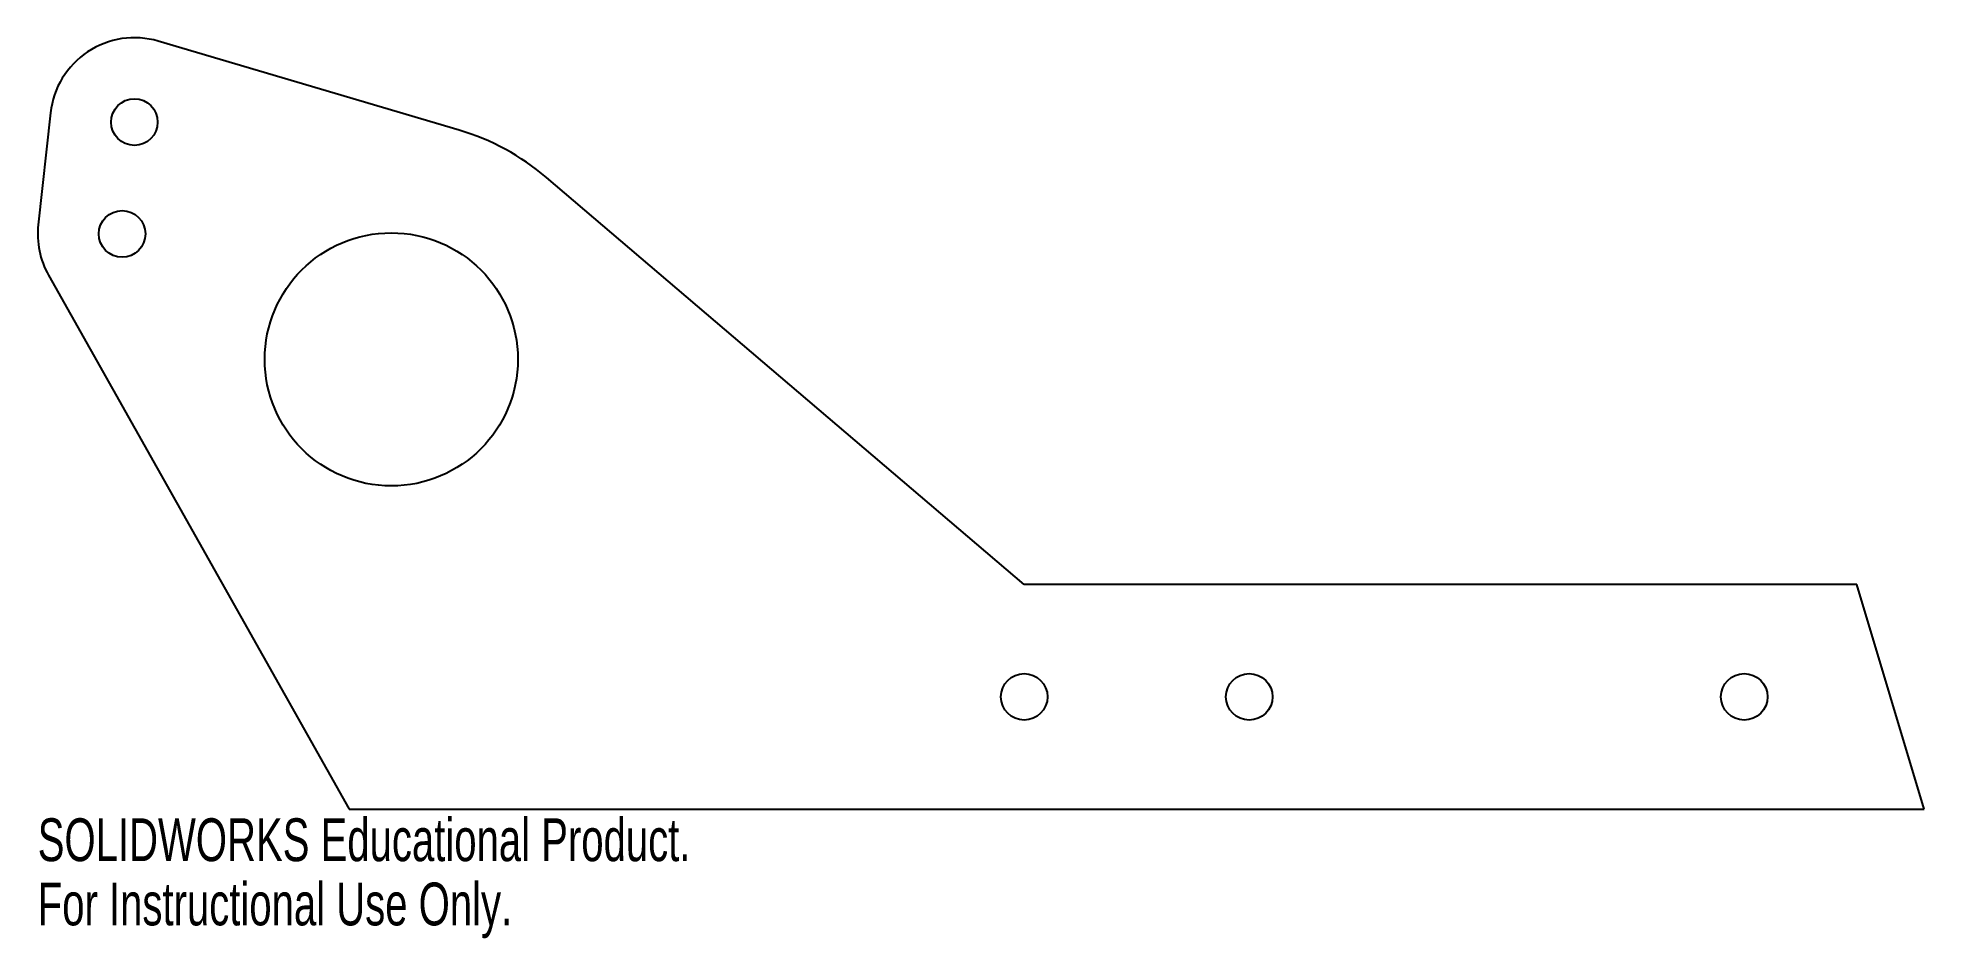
# Model space of a CAD drawing. Header units: inches. Extents: x -4.88 to 3.5, y -1.07 to 2.93.
import ezdxf

# ---------------------------------------------------------------- set-up
doc = ezdxf.new("R2010")
doc.units = ezdxf.units.IN
doc.header["$MEASUREMENT"] = 0
doc.styles.add('SLDTEXTSTYLE0', font='TXT', dxfattribs={"width": 0.7})

msp = doc.modelspace()

# ---------------------------------------------------------------- linework, layer by layer
at = {"color": 7, "linetype": 'Continuous', "lineweight": 25}
for p, q in [((-3.011, 2.5188), (-4.348, 2.9145)), ((-4.8272, 2.5957), (-4.8816, 2.0987)), ((-0.5, 0.5), (-2.6235, 2.3088)), ((-4.8357, 1.874), (-3.5, -0.5)), ((3.2, 0.5), (-0.5, 0.5)), ((3.5, -0.5), (3.2, 0.5)), ((-3.5, -0.5), (3.5, -0.5))]:
    msp.add_line(p, q, dxfattribs=at)
for centre, radius in [((-4.4544, 2.5549), 0.1035), ((-4.5089, 2.0579), 0.1035), ((-3.3125, 1.5), 0.5625), ((-0.5, 0), 0.1035), ((0.5, 0), 0.1035), ((2.7, 0), 0.1035)]:
    msp.add_circle(centre, radius, dxfattribs=at)
for centre, radius, start, end in [((-4.4544, 2.5549), 0.375, 73.51492, 173.75), ((-3.3125, 1.5), 1.0625, 49.57533, 73.51492), ((-4.5089, 2.0579), 0.375, 173.75, 209.3637)]:
    msp.add_arc(centre, radius, start, end, dxfattribs=at)

# ---------------------------------------------------------------- texts
at = {"color": 7, "linetype": 'Continuous', "char_height": 0.1903, "attachment_point": 1, "style": 'SLDTEXTSTYLE0'}
for s, insert in [('SOLIDWORKS Educational Product.', (-4.8839, -0.5401)), ('For Instructional Use Only.', (-4.8839, -0.8256))]:
    msp.add_mtext(s, dxfattribs=dict(at, insert=insert))

doc.saveas('drawing.dxf')
